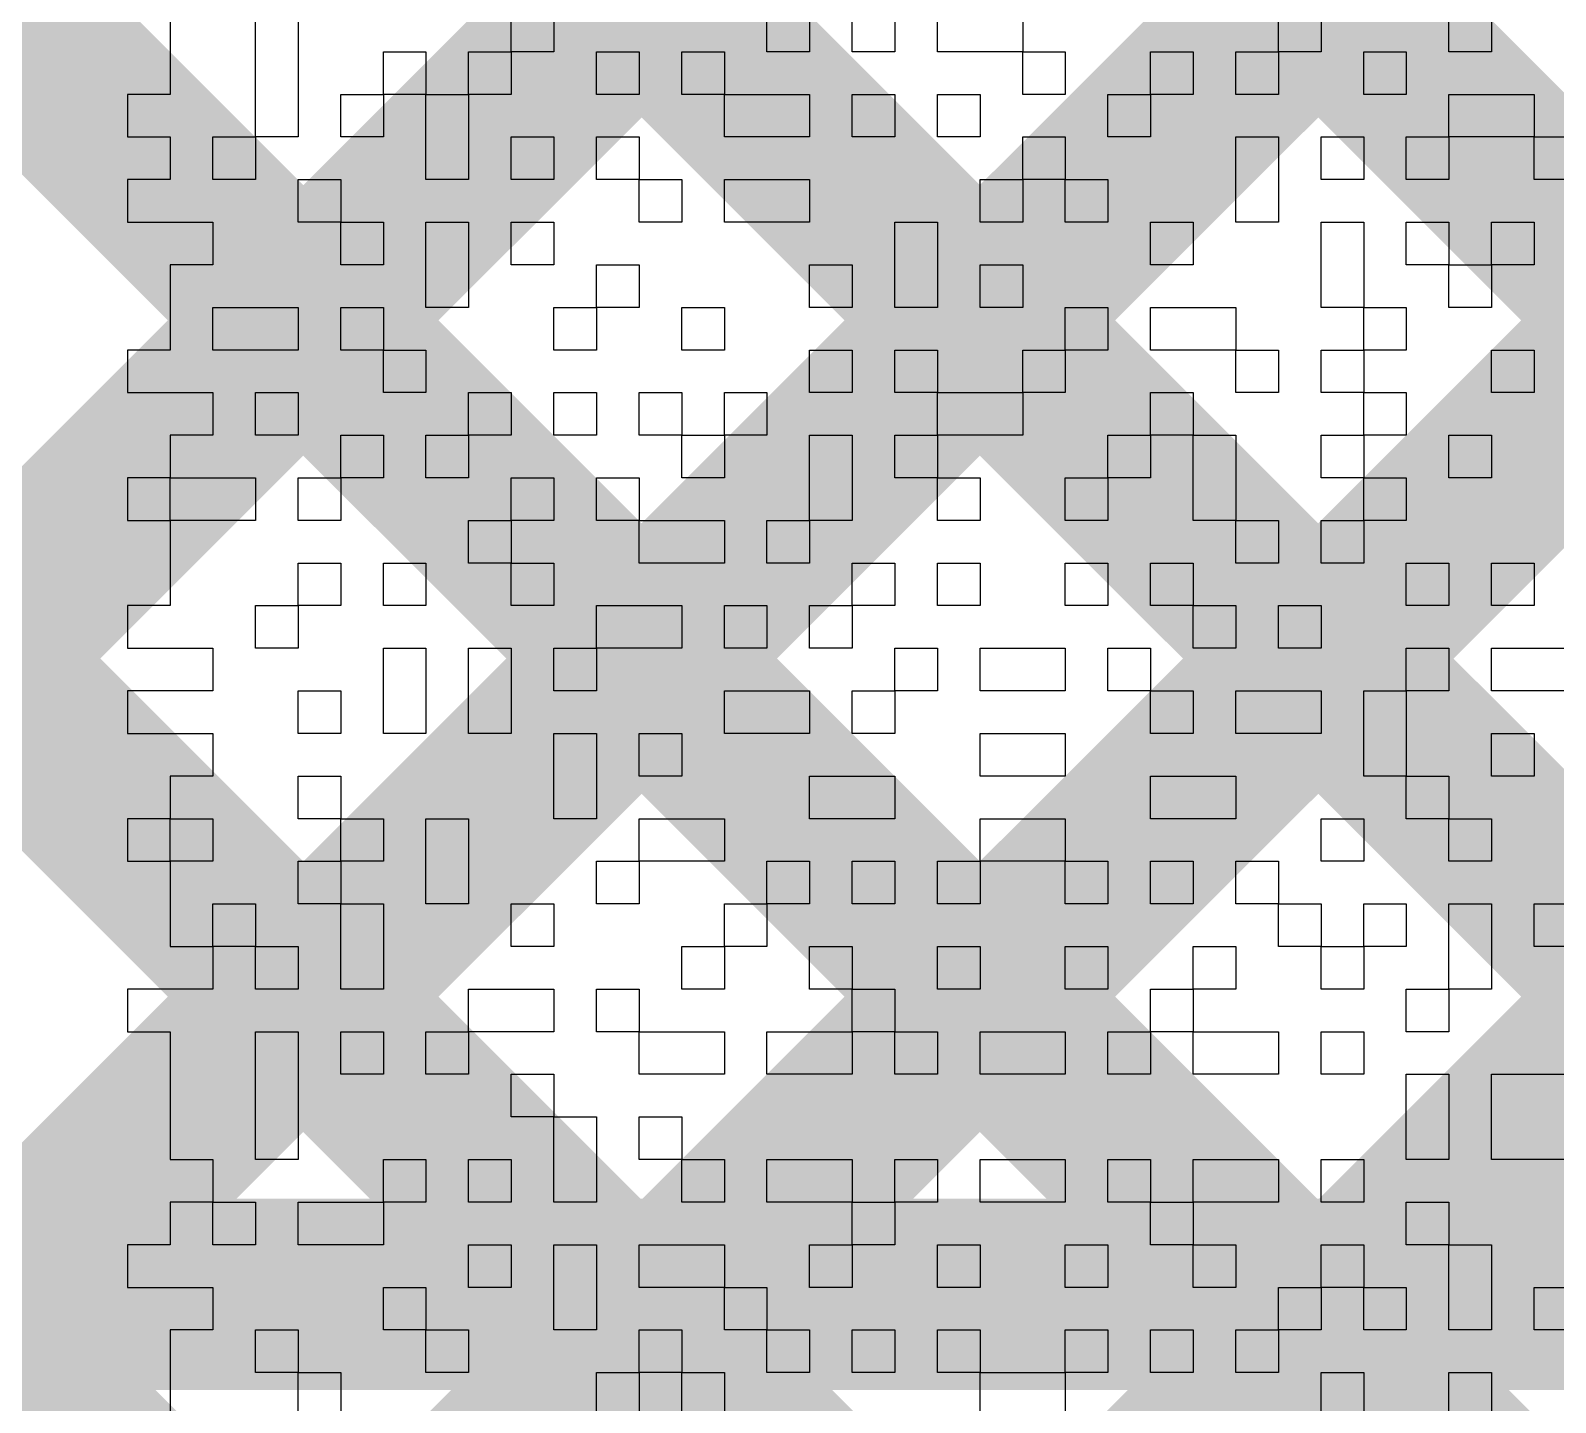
# Model space of a CAD drawing. Header units: millimetres. Extents: x 3.06 to 5.82, y 1.29 to 3.84.
# Drawn here: x 4.8676 to 4.9314, y 2.5145 to 2.5718 of the extents above; entities that cross this region are included whole.
import ezdxf

# ---------------------------------------------------------------- set-up
doc = ezdxf.new("R2010")
doc.units = ezdxf.units.MM
doc.header["$MEASUREMENT"] = 0
for name, color, linetype in [('BottomLayer', 5, 'Continuous'), ('BottomOverlay', 54, 'Continuous'), ('TopLayer', 1, 'Continuous')]:
    doc.layers.add(name, color=color, linetype=linetype)

msp = doc.modelspace()

# ---------------------------------------------------------------- linework, layer by layer
at = {"layer": 'BottomLayer', "const_width": 0.008}
for points in [[(4.789, 2.497974), (5.156027, 2.865)], [(4.789, 2.469689), (5.184311, 2.865)], [(4.789, 2.413121), (5.240879, 2.865)], [(4.789, 2.441405), (5.212595, 2.865)], [(4.789, 2.384836), (5.248, 2.843836)], [(4.789, 2.706332), (5.436, 2.059332)], [(4.789, 2.678048), (5.436, 2.031048)], [(4.789, 2.649764), (5.436, 2.002764)], [(4.789, 2.621479), (5.408479, 2.002)], [(4.789, 2.593195), (5.380195, 2.002)]]:
    msp.add_lwpolyline(points, dxfattribs=at)
at = {"layer": 'BottomOverlay'}
for p, q in [((4.873477, 2.57274), (4.873477, 2.570959)), ((4.87704, 2.570959), (4.87704, 2.57274)), ((4.878822, 2.57274), (4.878822, 2.570959)), ((4.887731, 2.570959), (4.887731, 2.57274)), ((4.889512, 2.57274), (4.889512, 2.570959)), ((4.898421, 2.570959), (4.898421, 2.57274)), ((4.900203, 2.57274), (4.900203, 2.570959)), ((4.901985, 2.570959), (4.901985, 2.57274)), ((4.903766, 2.57274), (4.903766, 2.570959)), ((4.905548, 2.570959), (4.905548, 2.57274)), ((4.909111, 2.57274), (4.909111, 2.570959)), ((4.919802, 2.570959), (4.919802, 2.57274)), ((4.921584, 2.57274), (4.921584, 2.570959)), ((4.926929, 2.570959), (4.926929, 2.57274)), ((4.928711, 2.57274), (4.928711, 2.570959)), ((4.873477, 2.570959), (4.873477, 2.569177)), ((4.87704, 2.569177), (4.87704, 2.570959)), ((4.878822, 2.570959), (4.878822, 2.569177)), ((4.882385, 2.569177), (4.882385, 2.570959)), ((4.882385, 2.570959), (4.884167, 2.570959)), ((4.884167, 2.570959), (4.884167, 2.569177)), ((4.885949, 2.569177), (4.885949, 2.570959)), ((4.885949, 2.570959), (4.887731, 2.570959)), ((4.889512, 2.570959), (4.887731, 2.570959)), ((4.887731, 2.570959), (4.887731, 2.569177)), ((4.891294, 2.569177), (4.891294, 2.570959)), ((4.891294, 2.570959), (4.893076, 2.570959)), ((4.893076, 2.570959), (4.893076, 2.569177)), ((4.894857, 2.569177), (4.894857, 2.570959)), ((4.894857, 2.570959), (4.896639, 2.570959)), ((4.896639, 2.570959), (4.896639, 2.569177)), ((4.900203, 2.570959), (4.898421, 2.570959)), ((4.903766, 2.570959), (4.901985, 2.570959)), ((4.909111, 2.570959), (4.905548, 2.570959)), ((4.909111, 2.569177), (4.909111, 2.570959)), ((4.909111, 2.570959), (4.910893, 2.570959)), ((4.910893, 2.570959), (4.910893, 2.569177)), ((4.914457, 2.569177), (4.914457, 2.570959)), ((4.914457, 2.570959), (4.916238, 2.570959)), ((4.916238, 2.570959), (4.916238, 2.569177)), ((4.91802, 2.569177), (4.91802, 2.570959)), ((4.91802, 2.570959), (4.919802, 2.570959)), ((4.921584, 2.570959), (4.919802, 2.570959)), ((4.919802, 2.570959), (4.919802, 2.569177)), ((4.923365, 2.569177), (4.923365, 2.570959)), ((4.923365, 2.570959), (4.925147, 2.570959)), ((4.925147, 2.570959), (4.925147, 2.569177)), ((4.928711, 2.570959), (4.926929, 2.570959)), ((4.873477, 2.569177), (4.871695, 2.569177)), ((4.871695, 2.569177), (4.871695, 2.567395)), ((4.87704, 2.567395), (4.87704, 2.569177)), ((4.878822, 2.569177), (4.878822, 2.567395)), ((4.880604, 2.567395), (4.880604, 2.569177)), ((4.880604, 2.569177), (4.882385, 2.569177)), ((4.884167, 2.569177), (4.882385, 2.569177)), ((4.882385, 2.569177), (4.882385, 2.567395)), ((4.884167, 2.567395), (4.884167, 2.569177)), ((4.884167, 2.569177), (4.885949, 2.569177)), ((4.887731, 2.569177), (4.885949, 2.569177)), ((4.885949, 2.569177), (4.885949, 2.567395)), ((4.893076, 2.569177), (4.891294, 2.569177)), ((4.896639, 2.569177), (4.894857, 2.569177)), ((4.896639, 2.567395), (4.896639, 2.569177)), ((4.896639, 2.569177), (4.900203, 2.569177)), ((4.900203, 2.569177), (4.900203, 2.567395)), ((4.901985, 2.567395), (4.901985, 2.569177)), ((4.901985, 2.569177), (4.903766, 2.569177)), ((4.903766, 2.569177), (4.903766, 2.567395)), ((4.905548, 2.567395), (4.905548, 2.569177)), ((4.905548, 2.569177), (4.90733, 2.569177)), ((4.90733, 2.569177), (4.90733, 2.567395)), ((4.910893, 2.569177), (4.909111, 2.569177)), ((4.912675, 2.567395), (4.912675, 2.569177)), ((4.912675, 2.569177), (4.914457, 2.569177)), ((4.916238, 2.569177), (4.914457, 2.569177)), ((4.914457, 2.569177), (4.914457, 2.567395)), ((4.919802, 2.569177), (4.91802, 2.569177)), ((4.925147, 2.569177), (4.923365, 2.569177)), ((4.926929, 2.567395), (4.926929, 2.569177)), ((4.926929, 2.569177), (4.930492, 2.569177)), ((4.930492, 2.569177), (4.930492, 2.567395)), ((4.871695, 2.567395), (4.873477, 2.567395)), ((4.873477, 2.567395), (4.873477, 2.565613)), ((4.875259, 2.565613), (4.875259, 2.567395)), ((4.875259, 2.567395), (4.87704, 2.567395)), ((4.878822, 2.567395), (4.87704, 2.567395)), ((4.87704, 2.567395), (4.87704, 2.565613)), ((4.882385, 2.567395), (4.880604, 2.567395)), ((4.884167, 2.565613), (4.884167, 2.567395)), ((4.885949, 2.567395), (4.885949, 2.565613)), ((4.887731, 2.565613), (4.887731, 2.567395)), ((4.887731, 2.567395), (4.889512, 2.567395)), ((4.889512, 2.567395), (4.889512, 2.565613)), ((4.891294, 2.565613), (4.891294, 2.567395)), ((4.891294, 2.567395), (4.893076, 2.567395)), ((4.893076, 2.567395), (4.893076, 2.565613)), ((4.900203, 2.567395), (4.896639, 2.567395)), ((4.903766, 2.567395), (4.901985, 2.567395)), ((4.90733, 2.567395), (4.905548, 2.567395)), ((4.909111, 2.565613), (4.909111, 2.567395)), ((4.909111, 2.567395), (4.910893, 2.567395)), ((4.910893, 2.567395), (4.910893, 2.565613)), ((4.914457, 2.567395), (4.912675, 2.567395)), ((4.91802, 2.565613), (4.91802, 2.567395)), ((4.91802, 2.567395), (4.919802, 2.567395)), ((4.919802, 2.567395), (4.919802, 2.565613)), ((4.921584, 2.565613), (4.921584, 2.567395)), ((4.921584, 2.567395), (4.923365, 2.567395)), ((4.923365, 2.567395), (4.923365, 2.565613)), ((4.925147, 2.565613), (4.925147, 2.567395)), ((4.925147, 2.567395), (4.926929, 2.567395)), ((4.930492, 2.567395), (4.926929, 2.567395)), ((4.926929, 2.567395), (4.926929, 2.565613)), ((4.930492, 2.565613), (4.930492, 2.567395)), ((4.930492, 2.567395), (4.932274, 2.567395)), ((4.873477, 2.565613), (4.871695, 2.565613)), ((4.871695, 2.565613), (4.871695, 2.563832)), ((4.87704, 2.565613), (4.875259, 2.565613)), ((4.878822, 2.563832), (4.878822, 2.565613)), ((4.878822, 2.565613), (4.880604, 2.565613)), ((4.880604, 2.565613), (4.880604, 2.563832)), ((4.885949, 2.565613), (4.884167, 2.565613)), ((4.889512, 2.565613), (4.887731, 2.565613)), ((4.893076, 2.565613), (4.891294, 2.565613)), ((4.893076, 2.563832), (4.893076, 2.565613)), ((4.893076, 2.565613), (4.894857, 2.565613)), ((4.894857, 2.565613), (4.894857, 2.563832)), ((4.896639, 2.563832), (4.896639, 2.565613)), ((4.896639, 2.565613), (4.900203, 2.565613)), ((4.900203, 2.565613), (4.900203, 2.563832)), ((4.90733, 2.563832), (4.90733, 2.565613)), ((4.90733, 2.565613), (4.909111, 2.565613)), ((4.910893, 2.565613), (4.909111, 2.565613)), ((4.909111, 2.565613), (4.909111, 2.563832)), ((4.910893, 2.563832), (4.910893, 2.565613)), ((4.910893, 2.565613), (4.912675, 2.565613)), ((4.912675, 2.565613), (4.912675, 2.563832)), ((4.91802, 2.563832), (4.91802, 2.565613)), ((4.919802, 2.565613), (4.919802, 2.563832)), ((4.923365, 2.565613), (4.921584, 2.565613)), ((4.926929, 2.565613), (4.925147, 2.565613)), ((4.932274, 2.565613), (4.930492, 2.565613)), ((4.871695, 2.563832), (4.875259, 2.563832)), ((4.875259, 2.563832), (4.875259, 2.56205)), ((4.880604, 2.563832), (4.878822, 2.563832)), ((4.880604, 2.56205), (4.880604, 2.563832)), ((4.880604, 2.563832), (4.882385, 2.563832)), ((4.882385, 2.563832), (4.882385, 2.56205)), ((4.884167, 2.56205), (4.884167, 2.563832)), ((4.884167, 2.563832), (4.885949, 2.563832)), ((4.885949, 2.563832), (4.885949, 2.56205)), ((4.887731, 2.56205), (4.887731, 2.563832)), ((4.887731, 2.563832), (4.889512, 2.563832)), ((4.889512, 2.563832), (4.889512, 2.56205)), ((4.894857, 2.563832), (4.893076, 2.563832)), ((4.900203, 2.563832), (4.896639, 2.563832)), ((4.903766, 2.56205), (4.903766, 2.563832)), ((4.903766, 2.563832), (4.905548, 2.563832)), ((4.905548, 2.563832), (4.905548, 2.56205)), ((4.909111, 2.563832), (4.90733, 2.563832)), ((4.912675, 2.563832), (4.910893, 2.563832)), ((4.914457, 2.56205), (4.914457, 2.563832)), ((4.914457, 2.563832), (4.916238, 2.563832)), ((4.916238, 2.563832), (4.916238, 2.56205)), ((4.919802, 2.563832), (4.91802, 2.563832)), ((4.921584, 2.56205), (4.921584, 2.563832)), ((4.921584, 2.563832), (4.923365, 2.563832)), ((4.923365, 2.563832), (4.923365, 2.56205)), ((4.925147, 2.56205), (4.925147, 2.563832)), ((4.925147, 2.563832), (4.926929, 2.563832)), ((4.926929, 2.563832), (4.926929, 2.56205)), ((4.928711, 2.56205), (4.928711, 2.563832)), ((4.928711, 2.563832), (4.930492, 2.563832)), ((4.930492, 2.563832), (4.930492, 2.56205)), ((4.875259, 2.56205), (4.873477, 2.56205)), ((4.873477, 2.56205), (4.873477, 2.560268)), ((4.882385, 2.56205), (4.880604, 2.56205)), ((4.884167, 2.560268), (4.884167, 2.56205)), ((4.885949, 2.56205), (4.885949, 2.560268)), ((4.889512, 2.56205), (4.887731, 2.56205)), ((4.891294, 2.560268), (4.891294, 2.56205)), ((4.891294, 2.56205), (4.893076, 2.56205)), ((4.893076, 2.56205), (4.893076, 2.560268)), ((4.900203, 2.560268), (4.900203, 2.56205)), ((4.900203, 2.56205), (4.901985, 2.56205)), ((4.901985, 2.56205), (4.901985, 2.560268)), ((4.903766, 2.560268), (4.903766, 2.56205)), ((4.905548, 2.56205), (4.905548, 2.560268)), ((4.90733, 2.560268), (4.90733, 2.56205)), ((4.90733, 2.56205), (4.909111, 2.56205)), ((4.909111, 2.56205), (4.909111, 2.560268)), ((4.916238, 2.56205), (4.914457, 2.56205)), ((4.921584, 2.560268), (4.921584, 2.56205)), ((4.923365, 2.56205), (4.923365, 2.560268)), ((4.926929, 2.56205), (4.925147, 2.56205)), ((4.926929, 2.560268), (4.926929, 2.56205)), ((4.926929, 2.56205), (4.928711, 2.56205)), ((4.930492, 2.56205), (4.928711, 2.56205)), ((4.928711, 2.56205), (4.928711, 2.560268)), ((4.873477, 2.560268), (4.873477, 2.558486)), ((4.875259, 2.558486), (4.875259, 2.560268)), ((4.875259, 2.560268), (4.878822, 2.560268)), ((4.878822, 2.560268), (4.878822, 2.558486)), ((4.880604, 2.558486), (4.880604, 2.560268)), ((4.880604, 2.560268), (4.882385, 2.560268)), ((4.882385, 2.560268), (4.882385, 2.558486)), ((4.885949, 2.560268), (4.884167, 2.560268)), ((4.889512, 2.558486), (4.889512, 2.560268)), ((4.889512, 2.560268), (4.891294, 2.560268)), ((4.893076, 2.560268), (4.891294, 2.560268)), ((4.891294, 2.560268), (4.891294, 2.558486)), ((4.894857, 2.558486), (4.894857, 2.560268)), ((4.894857, 2.560268), (4.896639, 2.560268)), ((4.896639, 2.560268), (4.896639, 2.558486)), ((4.901985, 2.560268), (4.900203, 2.560268)), ((4.905548, 2.560268), (4.903766, 2.560268)), ((4.909111, 2.560268), (4.90733, 2.560268)), ((4.910893, 2.558486), (4.910893, 2.560268)), ((4.910893, 2.560268), (4.912675, 2.560268)), ((4.912675, 2.560268), (4.912675, 2.558486)), ((4.914457, 2.558486), (4.914457, 2.560268)), ((4.914457, 2.560268), (4.91802, 2.560268)), ((4.91802, 2.560268), (4.91802, 2.558486)), ((4.923365, 2.560268), (4.921584, 2.560268)), ((4.923365, 2.558486), (4.923365, 2.560268)), ((4.923365, 2.560268), (4.925147, 2.560268)), ((4.925147, 2.560268), (4.925147, 2.558486)), ((4.928711, 2.560268), (4.926929, 2.560268)), ((4.873477, 2.558486), (4.871695, 2.558486)), ((4.871695, 2.558486), (4.871695, 2.556705)), ((4.878822, 2.558486), (4.875259, 2.558486)), ((4.882385, 2.558486), (4.880604, 2.558486)), ((4.882385, 2.556705), (4.882385, 2.558486)), ((4.882385, 2.558486), (4.884167, 2.558486)), ((4.884167, 2.558486), (4.884167, 2.556705)), ((4.891294, 2.558486), (4.889512, 2.558486)), ((4.896639, 2.558486), (4.894857, 2.558486)), ((4.900203, 2.556705), (4.900203, 2.558486)), ((4.900203, 2.558486), (4.901985, 2.558486)), ((4.901985, 2.558486), (4.901985, 2.556705)), ((4.903766, 2.556705), (4.903766, 2.558486)), ((4.903766, 2.558486), (4.905548, 2.558486)), ((4.905548, 2.558486), (4.905548, 2.556705)), ((4.909111, 2.556705), (4.909111, 2.558486)), ((4.909111, 2.558486), (4.910893, 2.558486)), ((4.912675, 2.558486), (4.910893, 2.558486)), ((4.910893, 2.558486), (4.910893, 2.556705)), ((4.91802, 2.558486), (4.914457, 2.558486)), ((4.91802, 2.556705), (4.91802, 2.558486)), ((4.91802, 2.558486), (4.919802, 2.558486)), ((4.919802, 2.558486), (4.919802, 2.556705)), ((4.921584, 2.556705), (4.921584, 2.558486)), ((4.921584, 2.558486), (4.923365, 2.558486)), ((4.925147, 2.558486), (4.923365, 2.558486)), ((4.923365, 2.558486), (4.923365, 2.556705)), ((4.928711, 2.556705), (4.928711, 2.558486)), ((4.928711, 2.558486), (4.930492, 2.558486)), ((4.930492, 2.558486), (4.930492, 2.556705)), ((4.871695, 2.556705), (4.875259, 2.556705)), ((4.875259, 2.556705), (4.875259, 2.554923)), ((4.87704, 2.554923), (4.87704, 2.556705)), ((4.87704, 2.556705), (4.878822, 2.556705)), ((4.878822, 2.556705), (4.878822, 2.554923)), ((4.884167, 2.556705), (4.882385, 2.556705)), ((4.885949, 2.554923), (4.885949, 2.556705)), ((4.885949, 2.556705), (4.887731, 2.556705)), ((4.887731, 2.556705), (4.887731, 2.554923)), ((4.889512, 2.554923), (4.889512, 2.556705)), ((4.889512, 2.556705), (4.891294, 2.556705)), ((4.891294, 2.556705), (4.891294, 2.554923)), ((4.893076, 2.554923), (4.893076, 2.556705)), ((4.893076, 2.556705), (4.894857, 2.556705)), ((4.894857, 2.556705), (4.894857, 2.554923)), ((4.896639, 2.554923), (4.896639, 2.556705)), ((4.896639, 2.556705), (4.898421, 2.556705)), ((4.898421, 2.556705), (4.898421, 2.554923)), ((4.901985, 2.556705), (4.900203, 2.556705)), ((4.905548, 2.556705), (4.903766, 2.556705)), ((4.905548, 2.554923), (4.905548, 2.556705)), ((4.905548, 2.556705), (4.909111, 2.556705)), ((4.910893, 2.556705), (4.909111, 2.556705)), ((4.909111, 2.556705), (4.909111, 2.554923)), ((4.914457, 2.554923), (4.914457, 2.556705)), ((4.914457, 2.556705), (4.916238, 2.556705)), ((4.916238, 2.556705), (4.916238, 2.554923)), ((4.919802, 2.556705), (4.91802, 2.556705)), ((4.923365, 2.556705), (4.921584, 2.556705)), ((4.923365, 2.554923), (4.923365, 2.556705)), ((4.923365, 2.556705), (4.925147, 2.556705)), ((4.925147, 2.556705), (4.925147, 2.554923)), ((4.930492, 2.556705), (4.928711, 2.556705)), ((4.875259, 2.554923), (4.873477, 2.554923)), ((4.873477, 2.554923), (4.873477, 2.553141)), ((4.878822, 2.554923), (4.87704, 2.554923)), ((4.880604, 2.553141), (4.880604, 2.554923)), ((4.880604, 2.554923), (4.882385, 2.554923)), ((4.882385, 2.554923), (4.882385, 2.553141)), ((4.884167, 2.553141), (4.884167, 2.554923)), ((4.884167, 2.554923), (4.885949, 2.554923)), ((4.887731, 2.554923), (4.885949, 2.554923)), ((4.885949, 2.554923), (4.885949, 2.553141)), ((4.891294, 2.554923), (4.889512, 2.554923)), ((4.894857, 2.554923), (4.893076, 2.554923)), ((4.894857, 2.553141), (4.894857, 2.554923)), ((4.894857, 2.554923), (4.896639, 2.554923)), ((4.898421, 2.554923), (4.896639, 2.554923)), ((4.896639, 2.554923), (4.896639, 2.553141)), ((4.900203, 2.553141), (4.900203, 2.554923)), ((4.900203, 2.554923), (4.901985, 2.554923)), ((4.901985, 2.554923), (4.901985, 2.553141)), ((4.903766, 2.553141), (4.903766, 2.554923)), ((4.903766, 2.554923), (4.905548, 2.554923)), ((4.909111, 2.554923), (4.905548, 2.554923)), ((4.905548, 2.554923), (4.905548, 2.553141)), ((4.912675, 2.553141), (4.912675, 2.554923)), ((4.912675, 2.554923), (4.914457, 2.554923)), ((4.916238, 2.554923), (4.914457, 2.554923)), ((4.914457, 2.554923), (4.914457, 2.553141)), ((4.916238, 2.553141), (4.916238, 2.554923)), ((4.916238, 2.554923), (4.91802, 2.554923)), ((4.91802, 2.554923), (4.91802, 2.553141)), ((4.921584, 2.553141), (4.921584, 2.554923)), ((4.921584, 2.554923), (4.923365, 2.554923)), ((4.925147, 2.554923), (4.923365, 2.554923)), ((4.923365, 2.554923), (4.923365, 2.553141)), ((4.926929, 2.553141), (4.926929, 2.554923)), ((4.926929, 2.554923), (4.928711, 2.554923)), ((4.928711, 2.554923), (4.928711, 2.553141)), ((4.873477, 2.553141), (4.871695, 2.553141)), ((4.871695, 2.553141), (4.871695, 2.551359)), ((4.873477, 2.551359), (4.873477, 2.553141)), ((4.873477, 2.553141), (4.87704, 2.553141)), ((4.87704, 2.553141), (4.87704, 2.551359)), ((4.878822, 2.551359), (4.878822, 2.553141)), ((4.878822, 2.553141), (4.880604, 2.553141)), ((4.882385, 2.553141), (4.880604, 2.553141)), ((4.880604, 2.553141), (4.880604, 2.551359)), ((4.885949, 2.553141), (4.884167, 2.553141)), ((4.887731, 2.551359), (4.887731, 2.553141)), ((4.887731, 2.553141), (4.889512, 2.553141)), ((4.889512, 2.553141), (4.889512, 2.551359)), ((4.891294, 2.551359), (4.891294, 2.553141)), ((4.891294, 2.553141), (4.893076, 2.553141)), ((4.893076, 2.553141), (4.893076, 2.551359)), ((4.896639, 2.553141), (4.894857, 2.553141)), ((4.900203, 2.551359), (4.900203, 2.553141)), ((4.901985, 2.553141), (4.901985, 2.551359)), ((4.905548, 2.553141), (4.903766, 2.553141)), ((4.905548, 2.551359), (4.905548, 2.553141)), ((4.905548, 2.553141), (4.90733, 2.553141)), ((4.90733, 2.553141), (4.90733, 2.551359)), ((4.910893, 2.551359), (4.910893, 2.553141)), ((4.910893, 2.553141), (4.912675, 2.553141)), ((4.914457, 2.553141), (4.912675, 2.553141)), ((4.912675, 2.553141), (4.912675, 2.551359)), ((4.916238, 2.551359), (4.916238, 2.553141)), ((4.91802, 2.553141), (4.91802, 2.551359)), ((4.923365, 2.553141), (4.921584, 2.553141)), ((4.923365, 2.551359), (4.923365, 2.553141)), ((4.923365, 2.553141), (4.925147, 2.553141)), ((4.925147, 2.553141), (4.925147, 2.551359)), ((4.928711, 2.553141), (4.926929, 2.553141)), ((4.871695, 2.551359), (4.873477, 2.551359)), ((4.87704, 2.551359), (4.873477, 2.551359)), ((4.873477, 2.551359), (4.873477, 2.549578)), ((4.880604, 2.551359), (4.878822, 2.551359)), ((4.885949, 2.549578), (4.885949, 2.551359)), ((4.885949, 2.551359), (4.887731, 2.551359)), ((4.889512, 2.551359), (4.887731, 2.551359)), ((4.887731, 2.551359), (4.887731, 2.549578)), ((4.893076, 2.551359), (4.891294, 2.551359)), ((4.893076, 2.549578), (4.893076, 2.551359)), ((4.893076, 2.551359), (4.896639, 2.551359)), ((4.896639, 2.551359), (4.896639, 2.549578)), ((4.898421, 2.549578), (4.898421, 2.551359)), ((4.898421, 2.551359), (4.900203, 2.551359)), ((4.901985, 2.551359), (4.900203, 2.551359)), ((4.900203, 2.551359), (4.900203, 2.549578)), ((4.90733, 2.551359), (4.905548, 2.551359)), ((4.912675, 2.551359), (4.910893, 2.551359)), ((4.91802, 2.551359), (4.916238, 2.551359)), ((4.91802, 2.549578), (4.91802, 2.551359)), ((4.91802, 2.551359), (4.919802, 2.551359)), ((4.919802, 2.551359), (4.919802, 2.549578)), ((4.921584, 2.549578), (4.921584, 2.551359)), ((4.921584, 2.551359), (4.923365, 2.551359)), ((4.925147, 2.551359), (4.923365, 2.551359)), ((4.923365, 2.551359), (4.923365, 2.549578)), ((4.873477, 2.549578), (4.873477, 2.547796)), ((4.878822, 2.547796), (4.878822, 2.549578)), ((4.878822, 2.549578), (4.880604, 2.549578)), ((4.880604, 2.549578), (4.880604, 2.547796)), ((4.882385, 2.547796), (4.882385, 2.549578)), ((4.882385, 2.549578), (4.884167, 2.549578)), ((4.884167, 2.549578), (4.884167, 2.547796)), ((4.887731, 2.549578), (4.885949, 2.549578)), ((4.887731, 2.547796), (4.887731, 2.549578)), ((4.887731, 2.549578), (4.889512, 2.549578)), ((4.889512, 2.549578), (4.889512, 2.547796)), ((4.896639, 2.549578), (4.893076, 2.549578)), ((4.900203, 2.549578), (4.898421, 2.549578)), ((4.901985, 2.547796), (4.901985, 2.549578)), ((4.901985, 2.549578), (4.903766, 2.549578)), ((4.903766, 2.549578), (4.903766, 2.547796)), ((4.905548, 2.547796), (4.905548, 2.549578)), ((4.905548, 2.549578), (4.90733, 2.549578)), ((4.90733, 2.549578), (4.90733, 2.547796)), ((4.910893, 2.547796), (4.910893, 2.549578)), ((4.910893, 2.549578), (4.912675, 2.549578)), ((4.912675, 2.549578), (4.912675, 2.547796)), ((4.914457, 2.547796), (4.914457, 2.549578)), ((4.914457, 2.549578), (4.916238, 2.549578)), ((4.916238, 2.549578), (4.916238, 2.547796)), ((4.919802, 2.549578), (4.91802, 2.549578)), ((4.923365, 2.549578), (4.921584, 2.549578)), ((4.925147, 2.547796), (4.925147, 2.549578)), ((4.925147, 2.549578), (4.926929, 2.549578)), ((4.926929, 2.549578), (4.926929, 2.547796)), ((4.928711, 2.547796), (4.928711, 2.549578)), ((4.928711, 2.549578), (4.930492, 2.549578)), ((4.930492, 2.549578), (4.930492, 2.547796)), ((4.873477, 2.547796), (4.871695, 2.547796)), ((4.871695, 2.547796), (4.871695, 2.546014)), ((4.87704, 2.546014), (4.87704, 2.547796)), ((4.87704, 2.547796), (4.878822, 2.547796)), ((4.880604, 2.547796), (4.878822, 2.547796)), ((4.878822, 2.547796), (4.878822, 2.546014)), ((4.884167, 2.547796), (4.882385, 2.547796)), ((4.889512, 2.547796), (4.887731, 2.547796)), ((4.891294, 2.546014), (4.891294, 2.547796)), ((4.891294, 2.547796), (4.894857, 2.547796)), ((4.894857, 2.547796), (4.894857, 2.546014)), ((4.896639, 2.546014), (4.896639, 2.547796)), ((4.896639, 2.547796), (4.898421, 2.547796)), ((4.898421, 2.547796), (4.898421, 2.546014)), ((4.900203, 2.546014), (4.900203, 2.547796)), ((4.900203, 2.547796), (4.901985, 2.547796)), ((4.903766, 2.547796), (4.901985, 2.547796)), ((4.901985, 2.547796), (4.901985, 2.546014)), ((4.90733, 2.547796), (4.905548, 2.547796)), ((4.912675, 2.547796), (4.910893, 2.547796)), ((4.916238, 2.547796), (4.914457, 2.547796)), ((4.916238, 2.546014), (4.916238, 2.547796)), ((4.916238, 2.547796), (4.91802, 2.547796)), ((4.91802, 2.547796), (4.91802, 2.546014)), ((4.919802, 2.546014), (4.919802, 2.547796)), ((4.919802, 2.547796), (4.921584, 2.547796)), ((4.921584, 2.547796), (4.921584, 2.546014)), ((4.926929, 2.547796), (4.925147, 2.547796)), ((4.930492, 2.547796), (4.928711, 2.547796)), ((4.871695, 2.546014), (4.875259, 2.546014)), ((4.875259, 2.546014), (4.875259, 2.544233)), ((4.878822, 2.546014), (4.87704, 2.546014)), ((4.882385, 2.544233), (4.882385, 2.546014)), ((4.882385, 2.546014), (4.884167, 2.546014)), ((4.884167, 2.546014), (4.884167, 2.544233)), ((4.885949, 2.544233), (4.885949, 2.546014)), ((4.885949, 2.546014), (4.887731, 2.546014)), ((4.887731, 2.546014), (4.887731, 2.544233)), ((4.889512, 2.544233), (4.889512, 2.546014)), ((4.889512, 2.546014), (4.891294, 2.546014)), ((4.894857, 2.546014), (4.891294, 2.546014)), ((4.891294, 2.546014), (4.891294, 2.544233)), ((4.898421, 2.546014), (4.896639, 2.546014)), ((4.901985, 2.546014), (4.900203, 2.546014)), ((4.903766, 2.544233), (4.903766, 2.546014)), ((4.903766, 2.546014), (4.905548, 2.546014)), ((4.905548, 2.546014), (4.905548, 2.544233)), ((4.90733, 2.544233), (4.90733, 2.546014)), ((4.90733, 2.546014), (4.910893, 2.546014)), ((4.910893, 2.546014), (4.910893, 2.544233)), ((4.912675, 2.544233), (4.912675, 2.546014)), ((4.912675, 2.546014), (4.914457, 2.546014)), ((4.914457, 2.546014), (4.914457, 2.544233)), ((4.91802, 2.546014), (4.916238, 2.546014)), ((4.921584, 2.546014), (4.919802, 2.546014)), ((4.925147, 2.544233), (4.925147, 2.546014)), ((4.925147, 2.546014), (4.926929, 2.546014)), ((4.926929, 2.546014), (4.926929, 2.544233)), ((4.928711, 2.544233), (4.928711, 2.546014)), ((4.928711, 2.546014), (4.932274, 2.546014)), ((4.875259, 2.544233), (4.871695, 2.544233)), ((4.871695, 2.544233), (4.871695, 2.542451)), ((4.878822, 2.542451), (4.878822, 2.544233)), ((4.878822, 2.544233), (4.880604, 2.544233)), ((4.880604, 2.544233), (4.880604, 2.542451)), ((4.882385, 2.542451), (4.882385, 2.544233)), ((4.884167, 2.544233), (4.884167, 2.542451)), ((4.885949, 2.542451), (4.885949, 2.544233)), ((4.887731, 2.544233), (4.887731, 2.542451)), ((4.891294, 2.544233), (4.889512, 2.544233)), ((4.896639, 2.542451), (4.896639, 2.544233)), ((4.896639, 2.544233), (4.900203, 2.544233)), ((4.900203, 2.544233), (4.900203, 2.542451)), ((4.901985, 2.542451), (4.901985, 2.544233)), ((4.901985, 2.544233), (4.903766, 2.544233)), ((4.905548, 2.544233), (4.903766, 2.544233)), ((4.903766, 2.544233), (4.903766, 2.542451)), ((4.910893, 2.544233), (4.90733, 2.544233)), ((4.914457, 2.544233), (4.912675, 2.544233)), ((4.914457, 2.542451), (4.914457, 2.544233)), ((4.914457, 2.544233), (4.916238, 2.544233)), ((4.916238, 2.544233), (4.916238, 2.542451)), ((4.91802, 2.542451), (4.91802, 2.544233)), ((4.91802, 2.544233), (4.921584, 2.544233)), ((4.921584, 2.544233), (4.921584, 2.542451)), ((4.923365, 2.542451), (4.923365, 2.544233)), ((4.923365, 2.544233), (4.925147, 2.544233)), ((4.926929, 2.544233), (4.925147, 2.544233)), ((4.925147, 2.544233), (4.925147, 2.542451)), ((4.932274, 2.544233), (4.928711, 2.544233)), ((4.871695, 2.542451), (4.875259, 2.542451)), ((4.875259, 2.542451), (4.875259, 2.540669)), ((4.880604, 2.542451), (4.878822, 2.542451)), ((4.884167, 2.542451), (4.882385, 2.542451)), ((4.887731, 2.542451), (4.885949, 2.542451)), ((4.889512, 2.540669), (4.889512, 2.542451)), ((4.889512, 2.542451), (4.891294, 2.542451)), ((4.891294, 2.542451), (4.891294, 2.540669)), ((4.893076, 2.540669), (4.893076, 2.542451)), ((4.893076, 2.542451), (4.894857, 2.542451)), ((4.894857, 2.542451), (4.894857, 2.540669)), ((4.900203, 2.542451), (4.896639, 2.542451)), ((4.903766, 2.542451), (4.901985, 2.542451)), ((4.90733, 2.540669), (4.90733, 2.542451)), ((4.90733, 2.542451), (4.910893, 2.542451)), ((4.910893, 2.542451), (4.910893, 2.540669)), ((4.916238, 2.542451), (4.914457, 2.542451)), ((4.921584, 2.542451), (4.91802, 2.542451)), ((4.923365, 2.540669), (4.923365, 2.542451)), ((4.925147, 2.542451), (4.925147, 2.540669)), ((4.928711, 2.540669), (4.928711, 2.542451)), ((4.928711, 2.542451), (4.930492, 2.542451)), ((4.930492, 2.542451), (4.930492, 2.540669)), ((4.875259, 2.540669), (4.873477, 2.540669)), ((4.873477, 2.540669), (4.873477, 2.538887)), ((4.878822, 2.538887), (4.878822, 2.540669)), ((4.878822, 2.540669), (4.880604, 2.540669)), ((4.880604, 2.540669), (4.880604, 2.538887)), ((4.889512, 2.538887), (4.889512, 2.540669)), ((4.891294, 2.540669), (4.891294, 2.538887)), ((4.894857, 2.540669), (4.893076, 2.540669)), ((4.900203, 2.538887), (4.900203, 2.540669)), ((4.900203, 2.540669), (4.903766, 2.540669)), ((4.903766, 2.540669), (4.903766, 2.538887)), ((4.910893, 2.540669), (4.90733, 2.540669)), ((4.914457, 2.538887), (4.914457, 2.540669)), ((4.914457, 2.540669), (4.91802, 2.540669)), ((4.91802, 2.540669), (4.91802, 2.538887)), ((4.925147, 2.540669), (4.923365, 2.540669)), ((4.925147, 2.538887), (4.925147, 2.540669)), ((4.925147, 2.540669), (4.926929, 2.540669)), ((4.926929, 2.540669), (4.926929, 2.538887)), ((4.930492, 2.540669), (4.928711, 2.540669)), ((4.873477, 2.538887), (4.871695, 2.538887)), ((4.871695, 2.538887), (4.871695, 2.537106)), ((4.873477, 2.537106), (4.873477, 2.538887)), ((4.873477, 2.538887), (4.875259, 2.538887)), ((4.875259, 2.538887), (4.875259, 2.537106)), ((4.880604, 2.538887), (4.878822, 2.538887)), ((4.880604, 2.537106), (4.880604, 2.538887)), ((4.880604, 2.538887), (4.882385, 2.538887)), ((4.882385, 2.538887), (4.882385, 2.537106)), ((4.884167, 2.537106), (4.884167, 2.538887)), ((4.884167, 2.538887), (4.885949, 2.538887)), ((4.885949, 2.538887), (4.885949, 2.537106)), ((4.891294, 2.538887), (4.889512, 2.538887)), ((4.893076, 2.537106), (4.893076, 2.538887)), ((4.893076, 2.538887), (4.896639, 2.538887)), ((4.896639, 2.538887), (4.896639, 2.537106)), ((4.903766, 2.538887), (4.900203, 2.538887)), ((4.90733, 2.537106), (4.90733, 2.538887)), ((4.90733, 2.538887), (4.910893, 2.538887)), ((4.910893, 2.538887), (4.910893, 2.537106)), ((4.91802, 2.538887), (4.914457, 2.538887)), ((4.921584, 2.537106), (4.921584, 2.538887)), ((4.921584, 2.538887), (4.923365, 2.538887)), ((4.923365, 2.538887), (4.923365, 2.537106)), ((4.926929, 2.538887), (4.925147, 2.538887)), ((4.926929, 2.537106), (4.926929, 2.538887)), ((4.926929, 2.538887), (4.928711, 2.538887)), ((4.928711, 2.538887), (4.928711, 2.537106)), ((4.871695, 2.537106), (4.873477, 2.537106)), ((4.875259, 2.537106), (4.873477, 2.537106)), ((4.873477, 2.537106), (4.873477, 2.535324)), ((4.878822, 2.535324), (4.878822, 2.537106)), ((4.878822, 2.537106), (4.880604, 2.537106)), ((4.882385, 2.537106), (4.880604, 2.537106)), ((4.880604, 2.537106), (4.880604, 2.535324)), ((4.884167, 2.535324), (4.884167, 2.537106)), ((4.885949, 2.537106), (4.885949, 2.535324)), ((4.891294, 2.535324), (4.891294, 2.537106)), ((4.891294, 2.537106), (4.893076, 2.537106)), ((4.896639, 2.537106), (4.893076, 2.537106)), ((4.893076, 2.537106), (4.893076, 2.535324)), ((4.898421, 2.535324), (4.898421, 2.537106)), ((4.898421, 2.537106), (4.900203, 2.537106)), ((4.900203, 2.537106), (4.900203, 2.535324)), ((4.901985, 2.535324), (4.901985, 2.537106)), ((4.901985, 2.537106), (4.903766, 2.537106)), ((4.903766, 2.537106), (4.903766, 2.535324)), ((4.905548, 2.535324), (4.905548, 2.537106)), ((4.905548, 2.537106), (4.90733, 2.537106)), ((4.910893, 2.537106), (4.90733, 2.537106)), ((4.90733, 2.537106), (4.90733, 2.535324)), ((4.910893, 2.535324), (4.910893, 2.537106)), ((4.910893, 2.537106), (4.912675, 2.537106)), ((4.912675, 2.537106), (4.912675, 2.535324)), ((4.914457, 2.535324), (4.914457, 2.537106)), ((4.914457, 2.537106), (4.916238, 2.537106)), ((4.916238, 2.537106), (4.916238, 2.535324)), ((4.91802, 2.535324), (4.91802, 2.537106)), ((4.91802, 2.537106), (4.919802, 2.537106)), ((4.919802, 2.537106), (4.919802, 2.535324)), ((4.923365, 2.537106), (4.921584, 2.537106)), ((4.928711, 2.537106), (4.926929, 2.537106)), ((4.873477, 2.535324), (4.873477, 2.533542)), ((4.875259, 2.533542), (4.875259, 2.535324)), ((4.875259, 2.535324), (4.87704, 2.535324)), ((4.87704, 2.535324), (4.87704, 2.533542)), ((4.880604, 2.535324), (4.878822, 2.535324)), ((4.880604, 2.533542), (4.880604, 2.535324)), ((4.880604, 2.535324), (4.882385, 2.535324)), ((4.882385, 2.535324), (4.882385, 2.533542)), ((4.885949, 2.535324), (4.884167, 2.535324)), ((4.887731, 2.533542), (4.887731, 2.535324)), ((4.887731, 2.535324), (4.889512, 2.535324)), ((4.889512, 2.535324), (4.889512, 2.533542)), ((4.893076, 2.535324), (4.891294, 2.535324)), ((4.896639, 2.533542), (4.896639, 2.535324)), ((4.896639, 2.535324), (4.898421, 2.535324)), ((4.900203, 2.535324), (4.898421, 2.535324)), ((4.898421, 2.535324), (4.898421, 2.533542)), ((4.903766, 2.535324), (4.901985, 2.535324)), ((4.90733, 2.535324), (4.905548, 2.535324)), ((4.912675, 2.535324), (4.910893, 2.535324)), ((4.916238, 2.535324), (4.914457, 2.535324)), ((4.919802, 2.535324), (4.91802, 2.535324)), ((4.919802, 2.533542), (4.919802, 2.535324)), ((4.919802, 2.535324), (4.921584, 2.535324)), ((4.921584, 2.535324), (4.921584, 2.533542)), ((4.923365, 2.533542), (4.923365, 2.535324)), ((4.923365, 2.535324), (4.925147, 2.535324)), ((4.925147, 2.535324), (4.925147, 2.533542)), ((4.926929, 2.533542), (4.926929, 2.535324)), ((4.926929, 2.535324), (4.928711, 2.535324)), ((4.928711, 2.535324), (4.928711, 2.533542)), ((4.930492, 2.533542), (4.930492, 2.535324)), ((4.930492, 2.535324), (4.932274, 2.535324)), ((4.873477, 2.533542), (4.875259, 2.533542)), ((4.87704, 2.533542), (4.875259, 2.533542)), ((4.875259, 2.533542), (4.875259, 2.53176)), ((4.87704, 2.53176), (4.87704, 2.533542)), ((4.87704, 2.533542), (4.878822, 2.533542)), ((4.878822, 2.533542), (4.878822, 2.53176)), ((4.880604, 2.53176), (4.880604, 2.533542)), ((4.882385, 2.533542), (4.882385, 2.53176)), ((4.889512, 2.533542), (4.887731, 2.533542)), ((4.894857, 2.53176), (4.894857, 2.533542)), ((4.894857, 2.533542), (4.896639, 2.533542)), ((4.898421, 2.533542), (4.896639, 2.533542)), ((4.896639, 2.533542), (4.896639, 2.53176)), ((4.900203, 2.53176), (4.900203, 2.533542)), ((4.900203, 2.533542), (4.901985, 2.533542)), ((4.901985, 2.533542), (4.901985, 2.53176)), ((4.905548, 2.53176), (4.905548, 2.533542)), ((4.905548, 2.533542), (4.90733, 2.533542)), ((4.90733, 2.533542), (4.90733, 2.53176)), ((4.910893, 2.53176), (4.910893, 2.533542)), ((4.910893, 2.533542), (4.912675, 2.533542)), ((4.912675, 2.533542), (4.912675, 2.53176)), ((4.916238, 2.53176), (4.916238, 2.533542)), ((4.916238, 2.533542), (4.91802, 2.533542)), ((4.91802, 2.533542), (4.91802, 2.53176)), ((4.921584, 2.533542), (4.919802, 2.533542)), ((4.921584, 2.53176), (4.921584, 2.533542)), ((4.921584, 2.533542), (4.923365, 2.533542)), ((4.925147, 2.533542), (4.923365, 2.533542)), ((4.923365, 2.533542), (4.923365, 2.53176)), ((4.926929, 2.53176), (4.926929, 2.533542)), ((4.928711, 2.533542), (4.928711, 2.53176)), ((4.932274, 2.533542), (4.930492, 2.533542)), ((4.875259, 2.53176), (4.871695, 2.53176)), ((4.871695, 2.53176), (4.871695, 2.529979)), ((4.878822, 2.53176), (4.87704, 2.53176)), ((4.882385, 2.53176), (4.880604, 2.53176)), ((4.885949, 2.529979), (4.885949, 2.53176)), ((4.885949, 2.53176), (4.889512, 2.53176)), ((4.889512, 2.53176), (4.889512, 2.529979)), ((4.891294, 2.529979), (4.891294, 2.53176)), ((4.891294, 2.53176), (4.893076, 2.53176)), ((4.893076, 2.53176), (4.893076, 2.529979)), ((4.896639, 2.53176), (4.894857, 2.53176)), ((4.901985, 2.53176), (4.900203, 2.53176)), ((4.901985, 2.529979), (4.901985, 2.53176)), ((4.901985, 2.53176), (4.903766, 2.53176)), ((4.903766, 2.53176), (4.903766, 2.529979)), ((4.90733, 2.53176), (4.905548, 2.53176)), ((4.912675, 2.53176), (4.910893, 2.53176)), ((4.914457, 2.529979), (4.914457, 2.53176)), ((4.914457, 2.53176), (4.916238, 2.53176)), ((4.91802, 2.53176), (4.916238, 2.53176)), ((4.916238, 2.53176), (4.916238, 2.529979)), ((4.923365, 2.53176), (4.921584, 2.53176)), ((4.925147, 2.529979), (4.925147, 2.53176)), ((4.925147, 2.53176), (4.926929, 2.53176)), ((4.928711, 2.53176), (4.926929, 2.53176)), ((4.926929, 2.53176), (4.926929, 2.529979)), ((4.871695, 2.529979), (4.873477, 2.529979)), ((4.873477, 2.529979), (4.873477, 2.528197)), ((4.87704, 2.528197), (4.87704, 2.529979)), ((4.87704, 2.529979), (4.878822, 2.529979)), ((4.878822, 2.529979), (4.878822, 2.528197)), ((4.880604, 2.528197), (4.880604, 2.529979)), ((4.880604, 2.529979), (4.882385, 2.529979)), ((4.882385, 2.529979), (4.882385, 2.528197)), ((4.884167, 2.528197), (4.884167, 2.529979)), ((4.884167, 2.529979), (4.885949, 2.529979)), ((4.889512, 2.529979), (4.885949, 2.529979)), ((4.885949, 2.529979), (4.885949, 2.528197)), ((4.893076, 2.529979), (4.891294, 2.529979)), ((4.893076, 2.528197), (4.893076, 2.529979)), ((4.893076, 2.529979), (4.896639, 2.529979)), ((4.896639, 2.529979), (4.896639, 2.528197)), ((4.898421, 2.528197), (4.898421, 2.529979)), ((4.898421, 2.529979), (4.901985, 2.529979)), ((4.903766, 2.529979), (4.901985, 2.529979)), ((4.901985, 2.529979), (4.901985, 2.528197)), ((4.903766, 2.528197), (4.903766, 2.529979)), ((4.903766, 2.529979), (4.905548, 2.529979)), ((4.905548, 2.529979), (4.905548, 2.528197)), ((4.90733, 2.528197), (4.90733, 2.529979)), ((4.90733, 2.529979), (4.910893, 2.529979)), ((4.910893, 2.529979), (4.910893, 2.528197)), ((4.912675, 2.528197), (4.912675, 2.529979)), ((4.912675, 2.529979), (4.914457, 2.529979)), ((4.916238, 2.529979), (4.914457, 2.529979)), ((4.914457, 2.529979), (4.914457, 2.528197)), ((4.916238, 2.528197), (4.916238, 2.529979)), ((4.916238, 2.529979), (4.919802, 2.529979)), ((4.919802, 2.529979), (4.919802, 2.528197)), ((4.921584, 2.528197), (4.921584, 2.529979)), ((4.921584, 2.529979), (4.923365, 2.529979)), ((4.923365, 2.529979), (4.923365, 2.528197)), ((4.926929, 2.529979), (4.925147, 2.529979)), ((4.873477, 2.528197), (4.873477, 2.526415)), ((4.87704, 2.526415), (4.87704, 2.528197)), ((4.878822, 2.528197), (4.878822, 2.526415)), ((4.882385, 2.528197), (4.880604, 2.528197)), ((4.885949, 2.528197), (4.884167, 2.528197)), ((4.887731, 2.526415), (4.887731, 2.528197)), ((4.887731, 2.528197), (4.889512, 2.528197)), ((4.889512, 2.528197), (4.889512, 2.526415)), ((4.896639, 2.528197), (4.893076, 2.528197)), ((4.901985, 2.528197), (4.898421, 2.528197)), ((4.905548, 2.528197), (4.903766, 2.528197)), ((4.910893, 2.528197), (4.90733, 2.528197)), ((4.914457, 2.528197), (4.912675, 2.528197)), ((4.919802, 2.528197), (4.916238, 2.528197)), ((4.923365, 2.528197), (4.921584, 2.528197)), ((4.925147, 2.526415), (4.925147, 2.528197)), ((4.925147, 2.528197), (4.926929, 2.528197)), ((4.926929, 2.528197), (4.926929, 2.526415)), ((4.928711, 2.526415), (4.928711, 2.528197)), ((4.928711, 2.528197), (4.932274, 2.528197)), ((4.873477, 2.526415), (4.873477, 2.524633)), ((4.87704, 2.524633), (4.87704, 2.526415)), ((4.878822, 2.526415), (4.878822, 2.524633)), ((4.889512, 2.526415), (4.887731, 2.526415)), ((4.889512, 2.524633), (4.889512, 2.526415)), ((4.889512, 2.526415), (4.891294, 2.526415)), ((4.891294, 2.526415), (4.891294, 2.524633)), ((4.893076, 2.524633), (4.893076, 2.526415)), ((4.893076, 2.526415), (4.894857, 2.526415)), ((4.894857, 2.526415), (4.894857, 2.524633)), ((4.925147, 2.524633), (4.925147, 2.526415)), ((4.926929, 2.526415), (4.926929, 2.524633)), ((4.928711, 2.524633), (4.928711, 2.526415)), ((4.873477, 2.524633), (4.875259, 2.524633)), ((4.875259, 2.524633), (4.875259, 2.522852)), ((4.878822, 2.524633), (4.87704, 2.524633)), ((4.882385, 2.522852), (4.882385, 2.524633)), ((4.882385, 2.524633), (4.884167, 2.524633)), ((4.884167, 2.524633), (4.884167, 2.522852)), ((4.885949, 2.522852), (4.885949, 2.524633)), ((4.885949, 2.524633), (4.887731, 2.524633)), ((4.887731, 2.524633), (4.887731, 2.522852)), ((4.889512, 2.522852), (4.889512, 2.524633)), ((4.891294, 2.524633), (4.891294, 2.522852)), ((4.894857, 2.524633), (4.893076, 2.524633)), ((4.894857, 2.522852), (4.894857, 2.524633)), ((4.894857, 2.524633), (4.896639, 2.524633)), ((4.896639, 2.524633), (4.896639, 2.522852)), ((4.898421, 2.522852), (4.898421, 2.524633)), ((4.898421, 2.524633), (4.901985, 2.524633)), ((4.901985, 2.524633), (4.901985, 2.522852)), ((4.903766, 2.522852), (4.903766, 2.524633)), ((4.903766, 2.524633), (4.905548, 2.524633)), ((4.905548, 2.524633), (4.905548, 2.522852)), ((4.90733, 2.522852), (4.90733, 2.524633)), ((4.90733, 2.524633), (4.910893, 2.524633)), ((4.910893, 2.524633), (4.910893, 2.522852)), ((4.912675, 2.522852), (4.912675, 2.524633)), ((4.912675, 2.524633), (4.914457, 2.524633)), ((4.914457, 2.524633), (4.914457, 2.522852)), ((4.916238, 2.522852), (4.916238, 2.524633)), ((4.916238, 2.524633), (4.919802, 2.524633)), ((4.919802, 2.524633), (4.919802, 2.522852)), ((4.921584, 2.522852), (4.921584, 2.524633)), ((4.921584, 2.524633), (4.923365, 2.524633)), ((4.923365, 2.524633), (4.923365, 2.522852)), ((4.926929, 2.524633), (4.925147, 2.524633)), ((4.932274, 2.524633), (4.928711, 2.524633)), ((4.875259, 2.522852), (4.873477, 2.522852)), ((4.873477, 2.522852), (4.873477, 2.52107)), ((4.875259, 2.52107), (4.875259, 2.522852)), ((4.875259, 2.522852), (4.87704, 2.522852)), ((4.87704, 2.522852), (4.87704, 2.52107)), ((4.878822, 2.52107), (4.878822, 2.522852)), ((4.878822, 2.522852), (4.882385, 2.522852)), ((4.884167, 2.522852), (4.882385, 2.522852)), ((4.882385, 2.522852), (4.882385, 2.52107)), ((4.887731, 2.522852), (4.885949, 2.522852)), ((4.891294, 2.522852), (4.889512, 2.522852)), ((4.896639, 2.522852), (4.894857, 2.522852)), ((4.901985, 2.522852), (4.898421, 2.522852)), ((4.901985, 2.52107), (4.901985, 2.522852)), ((4.901985, 2.522852), (4.903766, 2.522852)), ((4.905548, 2.522852), (4.903766, 2.522852)), ((4.903766, 2.522852), (4.903766, 2.52107)), ((4.910893, 2.522852), (4.90733, 2.522852)), ((4.914457, 2.522852), (4.912675, 2.522852)), ((4.914457, 2.52107), (4.914457, 2.522852)), ((4.914457, 2.522852), (4.916238, 2.522852)), ((4.919802, 2.522852), (4.916238, 2.522852)), ((4.916238, 2.522852), (4.916238, 2.52107)), ((4.923365, 2.522852), (4.921584, 2.522852)), ((4.925147, 2.52107), (4.925147, 2.522852)), ((4.925147, 2.522852), (4.926929, 2.522852)), ((4.926929, 2.522852), (4.926929, 2.52107)), ((4.873477, 2.52107), (4.871695, 2.52107)), ((4.871695, 2.52107), (4.871695, 2.519288)), ((4.87704, 2.52107), (4.875259, 2.52107)), ((4.882385, 2.52107), (4.878822, 2.52107)), ((4.885949, 2.519288), (4.885949, 2.52107)), ((4.885949, 2.52107), (4.887731, 2.52107)), ((4.887731, 2.52107), (4.887731, 2.519288)), ((4.889512, 2.519288), (4.889512, 2.52107)), ((4.889512, 2.52107), (4.891294, 2.52107)), ((4.891294, 2.52107), (4.891294, 2.519288)), ((4.893076, 2.519288), (4.893076, 2.52107)), ((4.893076, 2.52107), (4.896639, 2.52107)), ((4.896639, 2.52107), (4.896639, 2.519288)), ((4.900203, 2.519288), (4.900203, 2.52107)), ((4.900203, 2.52107), (4.901985, 2.52107)), ((4.903766, 2.52107), (4.901985, 2.52107)), ((4.901985, 2.52107), (4.901985, 2.519288)), ((4.905548, 2.519288), (4.905548, 2.52107)), ((4.905548, 2.52107), (4.90733, 2.52107)), ((4.90733, 2.52107), (4.90733, 2.519288)), ((4.910893, 2.519288), (4.910893, 2.52107)), ((4.910893, 2.52107), (4.912675, 2.52107)), ((4.912675, 2.52107), (4.912675, 2.519288)), ((4.916238, 2.52107), (4.914457, 2.52107)), ((4.916238, 2.519288), (4.916238, 2.52107)), ((4.916238, 2.52107), (4.91802, 2.52107)), ((4.91802, 2.52107), (4.91802, 2.519288)), ((4.921584, 2.519288), (4.921584, 2.52107)), ((4.921584, 2.52107), (4.923365, 2.52107)), ((4.923365, 2.52107), (4.923365, 2.519288)), ((4.926929, 2.52107), (4.925147, 2.52107)), ((4.926929, 2.519288), (4.926929, 2.52107)), ((4.926929, 2.52107), (4.928711, 2.52107)), ((4.928711, 2.52107), (4.928711, 2.519288)), ((4.871695, 2.519288), (4.875259, 2.519288)), ((4.875259, 2.519288), (4.875259, 2.517507)), ((4.882385, 2.517507), (4.882385, 2.519288)), ((4.882385, 2.519288), (4.884167, 2.519288)), ((4.884167, 2.519288), (4.884167, 2.517507)), ((4.887731, 2.519288), (4.885949, 2.519288)), ((4.889512, 2.517507), (4.889512, 2.519288)), ((4.891294, 2.519288), (4.891294, 2.517507)), ((4.896639, 2.519288), (4.893076, 2.519288)), ((4.896639, 2.517507), (4.896639, 2.519288)), ((4.896639, 2.519288), (4.898421, 2.519288)), ((4.898421, 2.519288), (4.898421, 2.517507)), ((4.901985, 2.519288), (4.900203, 2.519288)), ((4.90733, 2.519288), (4.905548, 2.519288)), ((4.912675, 2.519288), (4.910893, 2.519288)), ((4.91802, 2.519288), (4.916238, 2.519288)), ((4.919802, 2.517507), (4.919802, 2.519288)), ((4.919802, 2.519288), (4.921584, 2.519288)), ((4.923365, 2.519288), (4.921584, 2.519288)), ((4.921584, 2.519288), (4.921584, 2.517507)), ((4.923365, 2.517507), (4.923365, 2.519288)), ((4.923365, 2.519288), (4.925147, 2.519288)), ((4.925147, 2.519288), (4.925147, 2.517507)), ((4.926929, 2.517507), (4.926929, 2.519288)), ((4.928711, 2.519288), (4.928711, 2.517507)), ((4.930492, 2.517507), (4.930492, 2.519288)), ((4.930492, 2.519288), (4.932274, 2.519288)), ((4.875259, 2.517507), (4.873477, 2.517507)), ((4.873477, 2.517507), (4.873477, 2.515725)), ((4.87704, 2.515725), (4.87704, 2.517507)), ((4.87704, 2.517507), (4.878822, 2.517507)), ((4.878822, 2.517507), (4.878822, 2.515725)), ((4.884167, 2.517507), (4.882385, 2.517507)), ((4.884167, 2.515725), (4.884167, 2.517507)), ((4.884167, 2.517507), (4.885949, 2.517507)), ((4.885949, 2.517507), (4.885949, 2.515725)), ((4.891294, 2.517507), (4.889512, 2.517507)), ((4.893076, 2.515725), (4.893076, 2.517507)), ((4.893076, 2.517507), (4.894857, 2.517507)), ((4.894857, 2.517507), (4.894857, 2.515725)), ((4.898421, 2.517507), (4.896639, 2.517507)), ((4.898421, 2.515725), (4.898421, 2.517507)), ((4.898421, 2.517507), (4.900203, 2.517507)), ((4.900203, 2.517507), (4.900203, 2.515725)), ((4.901985, 2.515725), (4.901985, 2.517507)), ((4.901985, 2.517507), (4.903766, 2.517507)), ((4.903766, 2.517507), (4.903766, 2.515725)), ((4.905548, 2.515725), (4.905548, 2.517507)), ((4.905548, 2.517507), (4.90733, 2.517507)), ((4.90733, 2.517507), (4.90733, 2.515725)), ((4.910893, 2.515725), (4.910893, 2.517507)), ((4.910893, 2.517507), (4.912675, 2.517507)), ((4.912675, 2.517507), (4.912675, 2.515725)), ((4.914457, 2.515725), (4.914457, 2.517507)), ((4.914457, 2.517507), (4.916238, 2.517507)), ((4.916238, 2.517507), (4.916238, 2.515725)), ((4.91802, 2.515725), (4.91802, 2.517507)), ((4.91802, 2.517507), (4.919802, 2.517507)), ((4.921584, 2.517507), (4.919802, 2.517507)), ((4.919802, 2.517507), (4.919802, 2.515725)), ((4.925147, 2.517507), (4.923365, 2.517507)), ((4.928711, 2.517507), (4.926929, 2.517507)), ((4.932274, 2.517507), (4.930492, 2.517507)), ((4.873477, 2.515725), (4.873477, 2.513943)), ((4.878822, 2.515725), (4.87704, 2.515725)), ((4.878822, 2.513943), (4.878822, 2.515725)), ((4.878822, 2.515725), (4.880604, 2.515725)), ((4.880604, 2.515725), (4.880604, 2.513943)), ((4.885949, 2.515725), (4.884167, 2.515725)), ((4.891294, 2.513943), (4.891294, 2.515725)), ((4.891294, 2.515725), (4.893076, 2.515725)), ((4.894857, 2.515725), (4.893076, 2.515725)), ((4.893076, 2.515725), (4.893076, 2.513943)), ((4.894857, 2.513943), (4.894857, 2.515725)), ((4.894857, 2.515725), (4.896639, 2.515725)), ((4.896639, 2.515725), (4.896639, 2.513943)), ((4.900203, 2.515725), (4.898421, 2.515725)), ((4.903766, 2.515725), (4.901985, 2.515725)), ((4.90733, 2.515725), (4.905548, 2.515725)), ((4.90733, 2.513943), (4.90733, 2.515725)), ((4.90733, 2.515725), (4.910893, 2.515725)), ((4.912675, 2.515725), (4.910893, 2.515725)), ((4.910893, 2.515725), (4.910893, 2.513943)), ((4.916238, 2.515725), (4.914457, 2.515725)), ((4.919802, 2.515725), (4.91802, 2.515725)), ((4.921584, 2.513943), (4.921584, 2.515725)), ((4.921584, 2.515725), (4.923365, 2.515725)), ((4.923365, 2.515725), (4.923365, 2.513943)), ((4.926929, 2.513943), (4.926929, 2.515725)), ((4.926929, 2.515725), (4.928711, 2.515725)), ((4.928711, 2.515725), (4.928711, 2.513943))]:
    msp.add_line(p, q, dxfattribs=at)
at = {"layer": 'TopLayer', "const_width": 0.008}
for points in [[(4.810027, 2.519), (5.059286, 2.76826)], [(4.838311, 2.519), (5.087571, 2.76826)], [(4.866595, 2.519), (5.115855, 2.76826)], [(4.894879, 2.519), (5.144139, 2.76826)], [(4.923164, 2.519), (5.172423, 2.76826)], [(4.650479, 2.76), (4.891479, 2.519)], [(4.678764, 2.76), (4.919764, 2.519)], [(4.707048, 2.76), (4.948048, 2.519)], [(4.735332, 2.76), (4.976332, 2.519)], [(4.453247, 2.519), (5.296513, 2.519)]]:
    msp.add_lwpolyline(points, dxfattribs=at)
at = {"layer": 'TopLayer', "const_width": 0.004}
for points in [[(4.864595, 2.519, 1), (4.868595, 2.519, 1)], [(4.889479, 2.519, 1), (4.893479, 2.519, 1)], [(4.892879, 2.519, 1), (4.896879, 2.519, 1)], [(4.917764, 2.519, 1), (4.921764, 2.519, 1)], [(4.921164, 2.519, 1), (4.925164, 2.519, 1)]]:
    msp.add_lwpolyline(points, format="xyb", close=True, dxfattribs=at)

doc.saveas('drawing.dxf')
